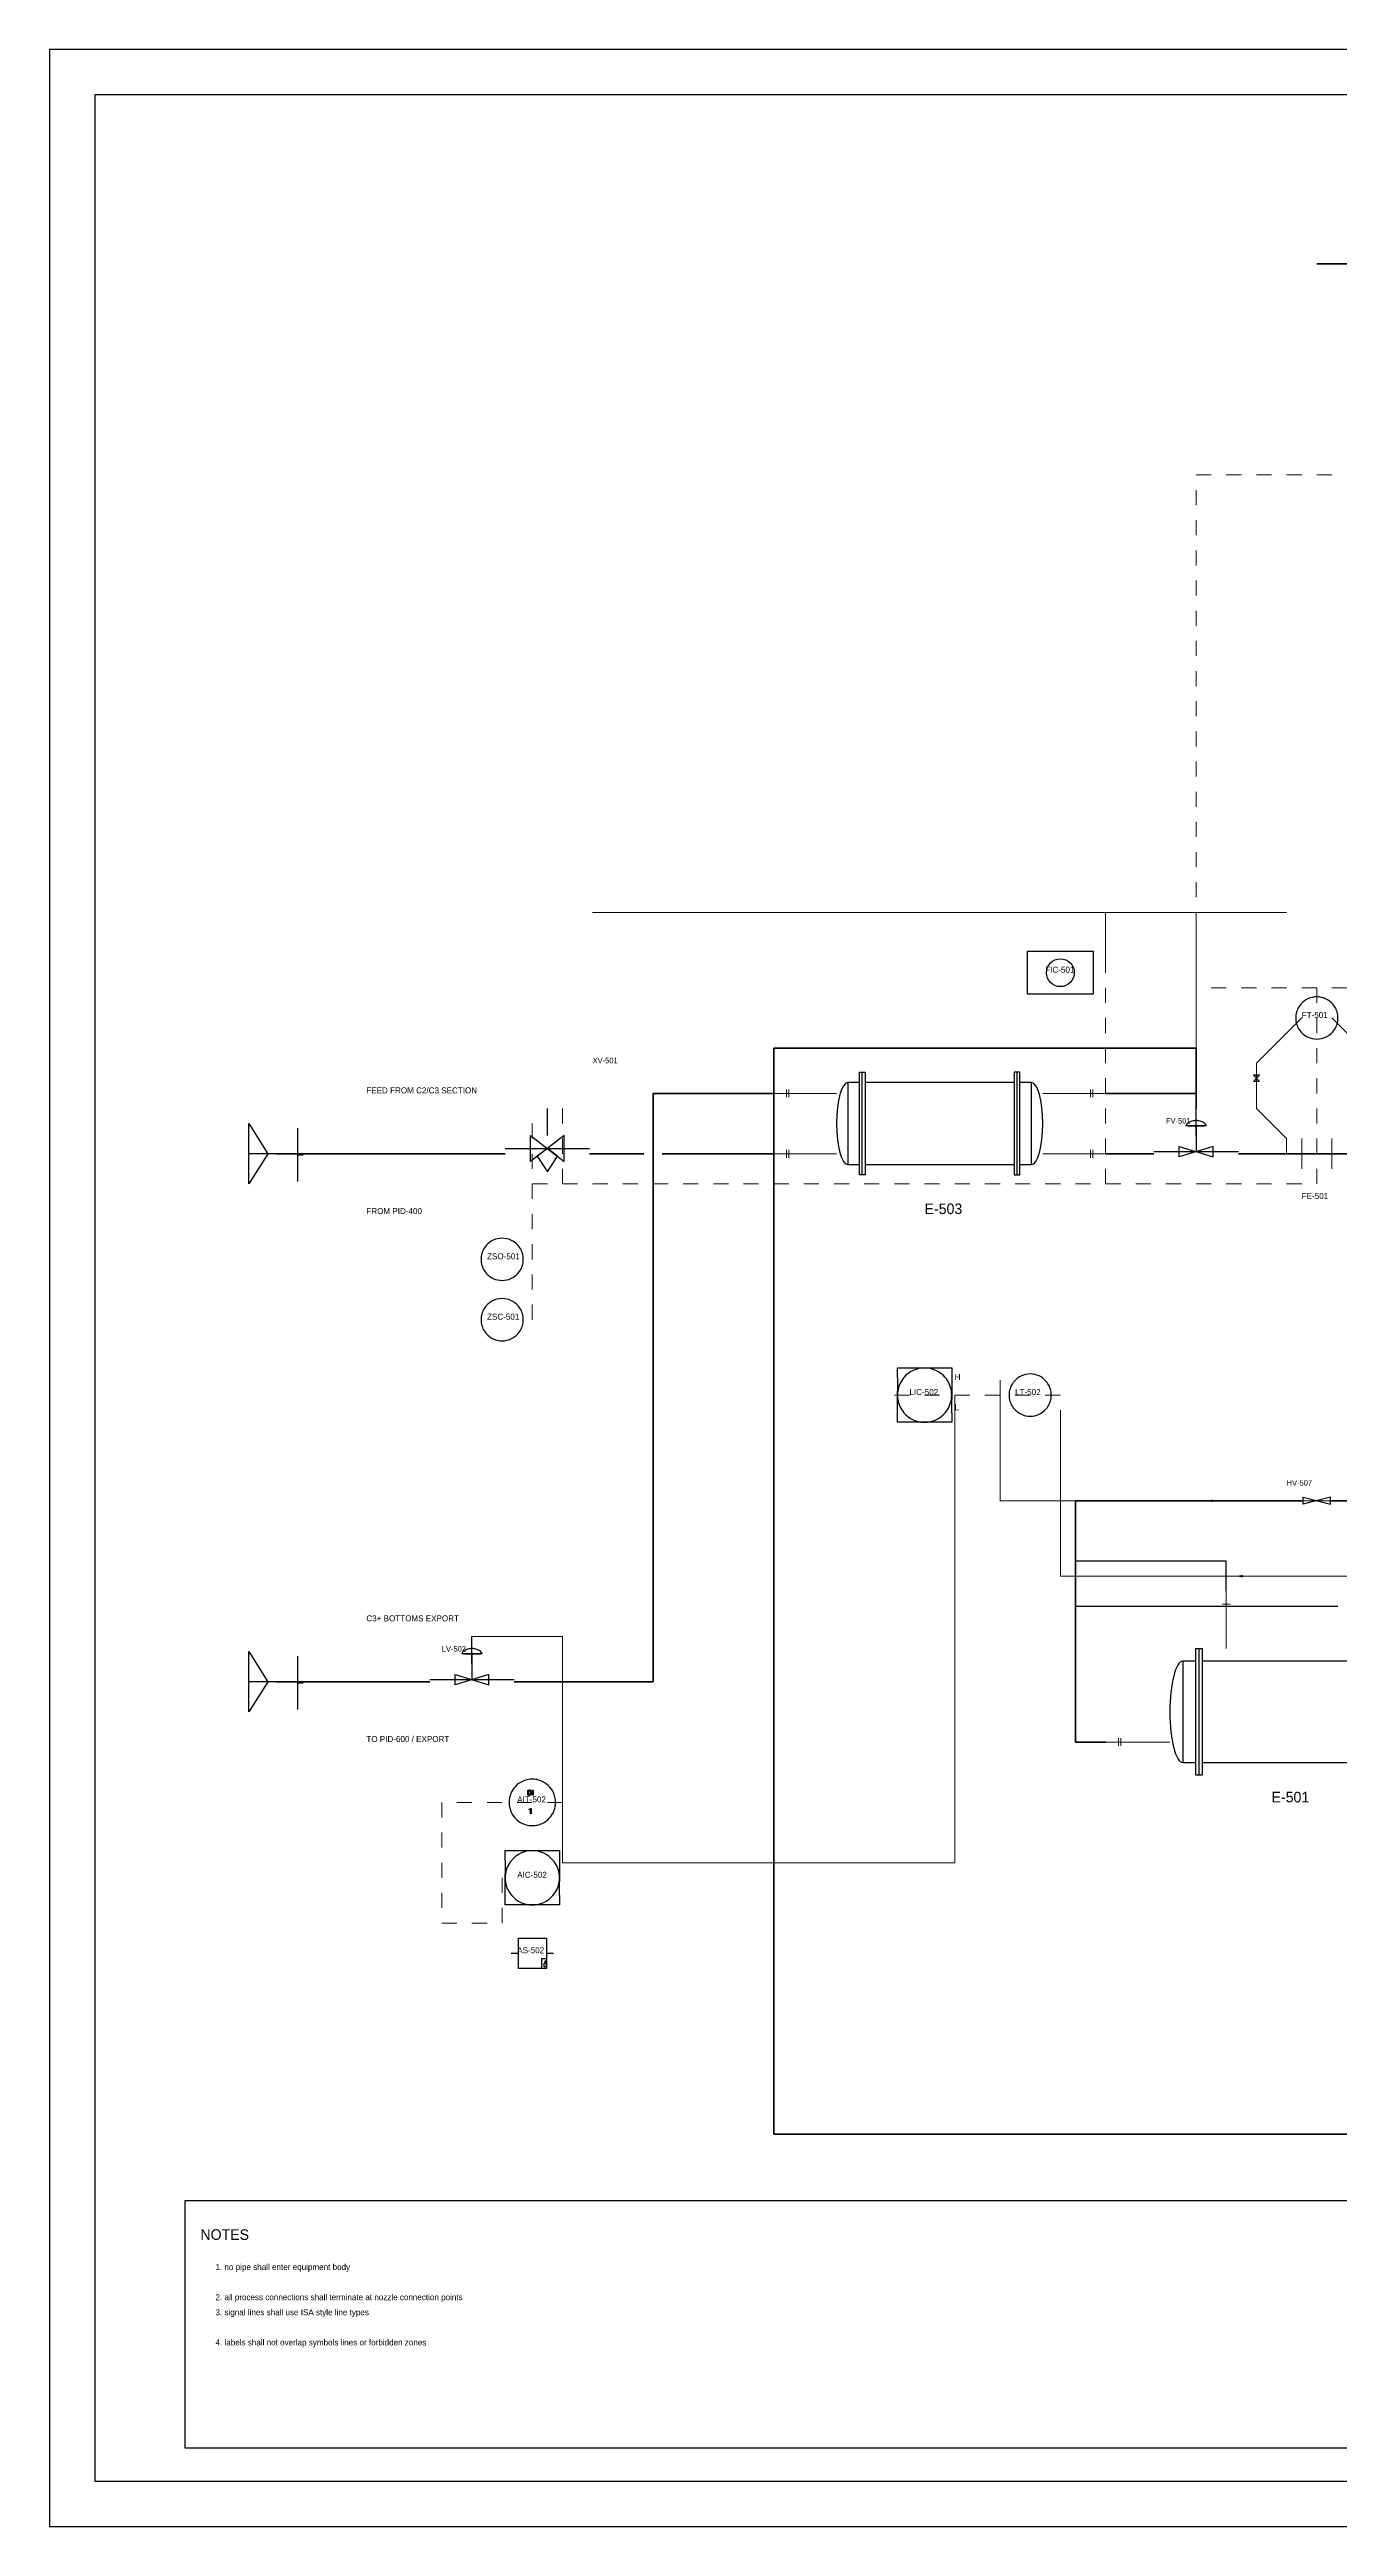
# Model space of a CAD drawing. Header units: metres. Extents: x 10 to 1179, y 10 to 831.
# Drawn here: x 10 to 438, y 10 to 831 of the extents above; entities that cross this region are included whole.
import ezdxf

# ---------------------------------------------------------------- set-up
doc = ezdxf.new("R2010")
doc.units = ezdxf.units.M
for name, color, linetype in [('BORDER', 7, 'Continuous'), ('FLARE', 7, 'Continuous'), ('IMPULSE_LINE', 8, 'Continuous'), ('INSTRUMENT', 7, 'Continuous'), ('NOZZLES', 7, 'Continuous'), ('PROCESS', 7, 'Continuous'), ('SIGNAL_ELECTRIC', 8, 'Continuous'), ('SIGNAL_PNEUMATIC', 8, 'Continuous'), ('SYMBOLS', 7, 'Continuous'), ('TABLE', 8, 'Continuous'), ('TEXT', 7, 'Continuous'), ('UTILITY', 8, 'Continuous'), ('VALVES', 7, 'Continuous')]:
    doc.layers.add(name, color=color, linetype=linetype)

# ---------------------------------------------------------------- blocks, each defined once
blk = doc.blocks.new('YAML_PID_REBOILER')
for p, q in [((-1.6875, -0.625), (-1.6875, 0.625)), ((1.6875, -0.625), (1.6875, 0.625))]:
    blk.add_line(p, q)
at = {"linetype": 'CONTINUOUS'}
for points in [[(-1.75, 0.5), (-2, 0.5), (-2, -0.5)], [(1.625, 0.5), (-1.625, 0.5)], [(1.75, -0.5), (2, -0.5), (2, 0.5), (1.75, 0.5)], [(-2, -0.5), (-1.75, -0.5)], [(-1.625, -0.5), (1.625, -0.5)]]:
    blk.add_lwpolyline(points, dxfattribs=at)
for points in [[(-1.75, 0.625), (-1.625, 0.625), (-1.625, -0.625), (-1.75, -0.625)], [(1.75, 0.625), (1.625, 0.625), (1.625, -0.625), (1.75, -0.625)]]:
    blk.add_lwpolyline(points, close=True)
for centre, major_axis in [((-2, 0), (0, -0.5)), ((2, 0), (0, 0.5))]:
    blk.add_ellipse(centre, major_axis=major_axis, ratio=0.5, start_param=3.1415927, end_param=6.2831853)
blk = doc.blocks.new('YAML_PID_FEED_BOTTOMS_EXCHANGER')
for p, q in [((-1.6875, -0.625), (-1.6875, 0.625)), ((1.6875, -0.625), (1.6875, 0.625))]:
    blk.add_line(p, q)
for points in [[(-1.75, 0.625), (-1.625, 0.625), (-1.625, -0.625), (-1.75, -0.625)], [(1.75, 0.625), (1.625, 0.625), (1.625, -0.625), (1.75, -0.625)]]:
    blk.add_lwpolyline(points, close=True)
at = {"linetype": 'CONTINUOUS'}
for points in [[(-1.75, 0.5), (-2, 0.5), (-2, -0.5)], [(1.625, 0.5), (-1.625, 0.5)], [(1.75, -0.5), (2, -0.5), (2, 0.5), (1.75, 0.5)], [(-2, -0.5), (-1.75, -0.5)], [(-1.625, -0.5), (1.625, -0.5)]]:
    blk.add_lwpolyline(points, dxfattribs=at)
for centre, major_axis in [((-2, 0), (0, -0.5)), ((2, 0), (0, 0.5))]:
    blk.add_ellipse(centre, major_axis=major_axis, ratio=0.5, start_param=3.1415927, end_param=6.2831853)
blk = doc.blocks.new('YAML_PID_OFFPAGE_CONNECTOR')
at = {"layer": 'DEFAULT_1_2_778'}
for p, q in [((2.649, 0.672), (2.649, -0.731)), ((2.683, -0.03), (3.324, -0.03))]:
    blk.add_line(p, q, dxfattribs=at)
at = {"layer": 'DEFAULT_255_2_778'}
for p, q in [((-3.324, 0), (-3.324, 0.794)), ((-3.324, 0.794), (-0.996, 0)), ((2.497, 0), (-3.324, 0)), ((-0.996, 0), (-3.324, -0.794)), ((-3.324, -0.794), (-3.324, 0))]:
    blk.add_line(p, q, dxfattribs=at)
blk = doc.blocks.new('YAML_PID_SHUTDOWN_VALVE')
at = {"layer": 'DEFAULT_255_2_778'}
for p, q in [((-6.61, 0.53), (6.61, 0.53)), ((2.65, 1.85), (-2.65, -0.79)), ((-2.65, -0.79), (-2.65, 1.85)), ((-2.65, 1.85), (2.65, -0.79)), ((0, 0.53), (-1.59, -0.26)), ((1.59, -0.26), (0, 0.53)), ((2.65, -0.79), (2.65, 1.85)), ((-1.59, -0.26), (0, -1.85)), ((0, -1.85), (1.59, -0.26))]:
    blk.add_line(p, q, dxfattribs=at)
blk = doc.blocks.new('YAML_PID_CONTROL_VALVE')
at = {"layer": 'DEFAULT_255_2_778'}
for p, q in [((1.59, 3.3), (-1.59, 3.3)), ((-1.32, 3.3), (1.32, 3.3)), ((0, 3.3), (0, -3.31)), ((1.59, 3.3), (1.59, 3.3)), ((-6.61, -3.31), (6.61, -3.31)), ((2.65, -1.99), (-2.65, -4.64)), ((-2.65, -4.64), (-2.65, -1.99)), ((-2.65, -1.99), (2.65, -4.64)), ((2.65, -4.64), (2.65, -1.99))]:
    blk.add_line(p, q, dxfattribs=at)
for centre, radius, start, end in [((-0.12, 3.05), 1.49, 139.274, 170.2375), ((0.08, 2.88), 1.75, 107.8085, 139.4549), ((0.03, 3.03), 1.6, 100.7622, 107.7138), ((0.01, 3.18), 1.44, 91.8616, 100.8049), ((0, 3.29), 1.33, 90.0038, 91.7662), ((0, 3.22), 1.41, 80.7831, 89.8951), ((-0.02, 3.11), 1.52, 79.284, 80.8774), ((-0.07, 2.91), 1.72, 54.0163, 78.868), ((0.03, 3), 1.59, 16.9721, 54.9197), ((0.18, 3.07), 1.43, 9.4624, 16.199)]:
    blk.add_arc(centre, radius, start, end, dxfattribs=at)
blk = doc.blocks.new('YAML_PID_MANUAL_BLOCK_VALVE')
blk.add_lwpolyline([(-0.5, -0.3), (-0.5, 0.3), (0.5, -0.3), (0.5, 0.3), (-0.5, -0.3)])
blk = doc.blocks.new('YAML_PID_FIELD_INSTRUMENT')
for start, end in [(171.37307, 188.62693), (139.4584, 171.37307), (40.5416, 139.4584), (8.62693, 40.5416), (351.37307, 8.62693), (188.62693, 220.5416), (220.5416, 319.4584), (319.4584, 351.37307)]:
    blk.add_arc((0, 0), 0.5, start, end)
blk = doc.blocks.new('YAML_PID_DCS_CONTROLLER')
for p, q in [((-0.5, 0.325), (-0.5, 0.075)), ((0.5, 0.325), (0.5, 0.075)), ((-0.5, -0.325), (-0.5, -0.075)), ((0.5, -0.325), (0.5, -0.075))]:
    blk.add_line(p, q)
for points in [[(-0.5, 0.325), (-0.5, 0.5), (0.5, 0.5), (0.5, 0.325)], [(-0.5, -0.075), (-0.5, 0.075)], [(0.5, 0.075), (0.5, -0.075)], [(0.5, -0.325), (0.5, -0.5), (-0.5, -0.5), (-0.5, -0.325)]]:
    blk.add_lwpolyline(points)
for start, end in [(40.5416, 139.4584), (171.3731, 188.6269), (139.4584, 171.3731), (8.6269, 40.5416), (351.3731, 8.6269), (188.6269, 220.5416), (220.5416, 319.4584), (319.4584, 351.3731)]:
    blk.add_arc((0, 0), 0.5, start, end)
blk = doc.blocks.new('YAML_PID_ANALYZER')
at = {"layer": 'DEFAULT_255_1_542'}
for p, q in [((-1.31, 2.06), (-1.31, 3.52)), ((-1.31, 3.52), (-0.9, 3.52)), ((-0.91, 2.06), (-1.31, 2.06)), ((-0.9, 3.37), (-1.12, 3.37)), ((-1.12, 3.37), (-1.12, 2.22)), ((-1.12, 2.22), (-0.92, 2.22)), ((-0.45, 2.75), (-0.45, 2.84)), ((-0.26, 2.84), (-0.26, 2.75)), ((0.05, 2.06), (0.05, 3.52)), ((0.05, 3.52), (0.24, 3.52)), ((0.24, 2.06), (0.05, 2.06)), ((0.24, 3.52), (0.24, 2.06)), ((-0.94, -1.96), (-0.4, -1.76)), ((-0.94, -2.13), (-0.94, -1.96)), ((-0.56, -1.99), (-0.94, -2.13)), ((-0.56, -3.23), (-0.56, -1.99)), ((-0.37, -3.23), (-0.56, -3.23)), ((-0.4, -1.76), (-0.37, -1.76)), ((-0.37, -1.76), (-0.37, -3.23))]:
    blk.add_line(p, q, dxfattribs=at)
for centre, radius, start, end in [((-0.91, 2.8), 0.576, 269.49714, 284.0204), ((-0.92, 2.91), 0.849, 270.44455, 278.45097), ((-0.9, 2.79), 0.733, 75.4101, 90.38027), ((-0.9, 2.79), 0.571, 79.21515, 89.74461), ((-0.86, 2.98), 0.385, 40.38401, 80.14316), ((-0.88, 2.72), 0.658, 278.10729, 299.03395), ((-0.87, 2.63), 0.399, 283.76996, 318.15562), ((-0.87, 2.91), 0.61, 60.14555, 75.18903), ((-0.91, 2.66), 0.452, 318.74164, 343.68734), ((-0.85, 2.95), 0.57, 26.52541, 60.14509), ((-0.89, 2.95), 0.426, 26.57781, 40.15327), ((-0.84, 2.64), 0.561, 299.25312, 333.45713), ((-1.01, 2.9), 0.554, 9.65716, 26.1932), ((-1.14, 2.73), 0.688, 343.33247, 355.85483), ((-1.3, 2.84), 0.854, 359.64551, 9.86073), ((-1.4, 2.75), 0.951, 355.49889, 0.07885), ((-0.99, 2.87), 0.729, 7.40302, 26.83213), ((-0.96, 2.7), 0.699, 333.07073, 348.71812), ((-1.17, 2.74), 0.91, 348.729, 0.30126), ((-1.19, 2.84), 0.93, 0.16059, 7.71758)]:
    blk.add_arc(centre, radius, start, end, dxfattribs=at)
at = {"layer": 'DEFAULT_255_2_778'}
blk.add_line((-6.61, 0), (-6.61, 0), dxfattribs=at)
for centre, radius, start, end in [((0.08, 0), 6.69, 168.54147, 180.03525), ((-0.04, 0.03), 6.57, 153.04632, 168.52447), ((-0.01, 0.01), 6.61, 109.70784, 153.03281), ((-0.02, 0.01), 6.6, 96.31641, 109.65168), ((0, -0.13), 6.74, 89.98746, 96.32783), ((0, -0.08), 6.69, 78.54147, 90.03525), ((0.03, 0.04), 6.57, 63.04632, 78.52447), ((0.01, 0.01), 6.61, 19.70784, 63.03281), ((0.01, 0.02), 6.6, 6.31641, 19.65168), ((-0.13, 0), 6.74, 359.98746, 6.32783), ((0.13, 0), 6.74, 179.98746, 186.32783), ((-0.01, -0.02), 6.6, 186.31641, 199.65168), ((-0.01, -0.01), 6.61, 199.70784, 243.03281), ((-0.03, -0.04), 6.57, 243.04632, 258.52447), ((0, 0.08), 6.69, 258.54147, 270.03525), ((0, 0.13), 6.74, 269.98746, 276.32783), ((0.02, -0.01), 6.6, 276.31641, 289.65168), ((0.01, -0.01), 6.61, 289.70784, 333.03281), ((0.04, -0.03), 6.57, 333.04632, 348.52447), ((-0.08, 0), 6.69, 348.54147, 0.03525)]:
    blk.add_arc(centre, radius, start, end, dxfattribs=at)
blk = doc.blocks.new('YAML_PID_SAMPLE_POINT')
at = {"layer": 'DEFAULT_255_2_778'}
for p, q in [((-7.97, 0), (-5.32, 0)), ((-5.26, 2.65), (5.33, 2.65)), ((-5.26, -2.65), (-5.26, 2.65)), ((5.32, 0), (7.97, 0)), ((5.33, 2.65), (5.33, -2.65)), ((5.33, -2.65), (-5.26, -2.65)), ((3.61, -0.93), (5.33, -0.93)), ((3.61, -2.65), (3.61, -0.93)), ((5.33, -2.65), (3.61, -2.65)), ((4.53, -2.38), (4.53, -1.77)), ((4.53, -1.77), (4.89, -1.77)), ((4.89, -2.38), (4.53, -2.38)), ((4.89, -1.77), (4.89, -1.32)), ((4.89, -1.32), (5.19, -1.32)), ((5.19, -2.38), (4.89, -2.38)), ((5.19, -1.32), (5.19, -2.38)), ((5.33, -0.93), (5.33, -2.65))]:
    blk.add_line(p, q, dxfattribs=at)

msp = doc.modelspace()

# ---------------------------------------------------------------- linework, layer by layer
at = {"layer": 'BORDER'}
for points in [[(10, 10), (1179, 10), (1179, 831), (10, 831), (10, 10)], [(25, 25), (1164, 25), (1164, 816), (25, 816), (25, 25)]]:
    msp.add_lwpolyline(points, dxfattribs=at)
at = {"layer": 'FLARE', "lineweight": 25}
for points in [[(490, 760), (430, 760)], [(430, 760), (1115, 760)]]:
    msp.add_lwpolyline(points, dxfattribs=at)
at = {"layer": 'IMPULSE_LINE', "lineweight": 18}
for p, q in [((410, 495), (425, 510)), ((450, 495), (435, 510)), ((410, 480), (410, 495)), ((420, 470), (410, 480)), ((420, 465), (420, 470)), ((325, 350), (325, 390)), ((345, 325), (345, 380)), ((450, 350), (325, 350)), ((450, 325), (345, 325))]:
    msp.add_line(p, q, dxfattribs=at)
at = {"layer": 'INSTRUMENT'}
for p, q in [((175, 471), (175, 480)), ((390, 471), (390, 480)), ((150, 296), (150, 305))]:
    msp.add_line(p, q, dxfattribs=at)
at = {"layer": 'INSTRUMENT', "lineweight": 18}
for p, q in [((425, 460), (425, 470)), ((435, 460), (435, 470))]:
    msp.add_line(p, q, dxfattribs=at)
at = {"layer": 'INSTRUMENT'}
msp.add_lwpolyline([(334, 518), (356, 518), (356, 532), (334, 532), (334, 518)], dxfattribs=at)
msp.add_circle((345, 525), 4.62, dxfattribs=at)
at = {"layer": 'NOZZLES', "lineweight": 13}
for p, q in [((270.8, 485), (250, 485)), ((254.25, 486.3), (254.25, 483.7)), ((255, 486.3), (255, 483.7)), ((339.2, 485), (360, 485)), ((355, 483.7), (355, 486.3)), ((355.75, 483.7), (355.75, 486.3)), ((270.8, 465), (250, 465)), ((254.25, 466.3), (254.25, 463.7)), ((255, 466.3), (255, 463.7)), ((339.2, 465), (360, 465)), ((355, 463.7), (355, 466.3)), ((355.75, 463.7), (355.75, 466.3)), ((401.3, 315.75), (398.7, 315.75)), ((401.3, 315), (398.7, 315)), ((400, 301), (400, 320)), ((364.25, 271.3), (364.25, 268.7)), ((365, 271.3), (365, 268.7)), ((381.3, 270), (360, 270))]:
    msp.add_line(p, q, dxfattribs=at)
at = {"layer": 'PROCESS', "lineweight": 35}
for points in [[(250, 140), (250, 500)], [(250, 500), (390, 500)], [(390, 500), (390, 480)], [(250, 485), (210, 485)], [(210, 485), (210, 480)], [(390, 485), (360, 485)], [(390, 480), (390, 485)], [(210, 480), (210, 290)], [(85, 465), (161, 465)], [(189, 465), (207, 465)], [(213, 465), (250, 465)], [(360, 465), (376, 465)], [(404, 465), (450, 465)], [(350, 350), (425, 350)], [(350, 350), (350, 280)], [(435, 350), (450, 350)], [(85, 290), (136, 290)], [(164, 290), (210, 290)], [(350, 280), (350, 270)], [(350, 270), (360, 270)], [(700, 140), (250, 140)]]:
    msp.add_lwpolyline(points, dxfattribs=at)
at = {"layer": 'SIGNAL_ELECTRIC', "lineweight": 18}
for p, q in [((390, 690), (395, 690)), ((400, 690), (405, 690)), ((410, 690), (415, 690)), ((420, 690), (425, 690)), ((430, 690), (435, 690)), ((390, 680), (390, 685)), ((390, 670), (390, 675)), ((390, 660), (390, 665)), ((390, 650), (390, 655)), ((390, 640), (390, 645)), ((390, 630), (390, 635)), ((390, 620), (390, 625)), ((390, 610), (390, 615)), ((390, 600), (390, 605)), ((390, 590), (390, 595)), ((390, 580), (390, 585)), ((390, 570), (390, 575)), ((390, 560), (390, 565)), ((390, 550), (390, 555)), ((390, 540), (390, 545)), ((390, 530), (390, 535)), ((360, 515), (360, 520)), ((390, 520), (390, 525)), ((400, 520), (395, 520)), ((410, 520), (405, 520)), ((420, 520), (415, 520)), ((430, 520), (425, 520)), ((430, 520), (430, 515)), ((440, 520), (435, 520)), ((360, 505), (360, 510)), ((430, 510), (430, 505)), ((360, 495), (360, 500)), ((430, 500), (430, 495)), ((360, 485), (360, 490)), ((430, 490), (430, 485)), ((180, 475), (180, 480)), ((360, 475), (360, 480)), ((430, 480), (430, 475)), ((170, 470), (170, 475)), ((180, 465), (180, 470)), ((360, 465), (360, 470)), ((430, 470), (430, 465)), ((170, 460), (170, 465)), ((180, 455), (180, 460)), ((360, 455), (360, 460)), ((430, 460), (430, 455)), ((170, 450), (170, 455)), ((170, 455), (175, 455)), ((180, 455), (185, 455)), ((190, 455), (195, 455)), ((200, 455), (205, 455)), ((210, 455), (215, 455)), ((220, 455), (225, 455)), ((230, 455), (235, 455)), ((240, 455), (245, 455)), ((250, 455), (255, 455)), ((260, 455), (265, 455)), ((270, 455), (275, 455)), ((280, 455), (285, 455)), ((290, 455), (295, 455)), ((300, 455), (305, 455)), ((310, 455), (315, 455)), ((320, 455), (325, 455)), ((330, 455), (335, 455)), ((340, 455), (345, 455)), ((350, 455), (355, 455)), ((360, 455), (365, 455)), ((370, 455), (375, 455)), ((380, 455), (385, 455)), ((390, 455), (395, 455)), ((400, 455), (405, 455)), ((410, 455), (415, 455)), ((420, 455), (425, 455)), ((170, 440), (170, 445)), ((170, 430), (170, 435)), ((170, 420), (170, 425)), ((170, 410), (170, 415)), ((295, 385), (290, 385)), ((305, 385), (300, 385)), ((315, 385), (310, 385)), ((325, 385), (320, 385)), ((335, 385), (330, 385)), ((345, 385), (340, 385)), ((140, 250), (140, 245)), ((150, 250), (145, 250)), ((160, 250), (155, 250)), ((170, 250), (165, 250)), ((180, 250), (175, 250)), ((140, 240), (140, 235)), ((140, 230), (140, 225)), ((160, 220), (160, 225)), ((140, 220), (140, 215)), ((160, 210), (160, 215)), ((140, 210), (145, 210)), ((150, 210), (155, 210))]:
    msp.add_line(p, q, dxfattribs=at)
at = {"layer": 'SIGNAL_PNEUMATIC', "lineweight": 18}
for p, q in [((420, 545), (190, 545)), ((190, 545), (390, 545)), ((205, 545), (210, 545)), ((230, 545), (235, 545)), ((235, 545), (240, 545)), ((260, 545), (265, 545)), ((290, 545), (295, 545)), ((315, 545), (320, 545)), ((345, 545), (350, 545)), ((360, 525), (360, 545)), ((360, 545), (420, 545)), ((370, 545), (375, 545)), ((375, 545), (380, 545)), ((390, 545), (390, 480)), ((400, 545), (405, 545)), ((405, 545), (410, 545)), ((390, 525), (390, 530)), ((390, 495), (390, 500)), ((310, 385), (310, 230)), ((310, 365), (310, 370)), ((310, 335), (310, 340)), ((310, 310), (310, 315)), ((180, 305), (150, 305)), ((180, 230), (180, 305)), ((180, 275), (180, 280)), ((310, 280), (310, 285)), ((180, 245), (180, 250)), ((310, 230), (180, 230)), ((205, 230), (210, 230)), ((235, 230), (240, 230)), ((260, 230), (265, 230)), ((290, 230), (295, 230))]:
    msp.add_line(p, q, dxfattribs=at)
at = {"layer": 'TABLE'}
msp.add_lwpolyline([(55, 118), (615, 118), (615, 36), (55, 36), (55, 118)], dxfattribs=at)
at = {"layer": 'UTILITY', "lineweight": 25}
for points in [[(400, 330), (350, 330)], [(350, 330), (350, 285)], [(400, 320), (400, 330)], [(350, 285), (350, 315)], [(350, 315), (437, 315)]]:
    msp.add_lwpolyline(points, dxfattribs=at)
at = {"layer": 'VALVES'}
for points in [[(409, 491), (410, 490), (411, 491), (409, 491)], [(409, 489), (410, 490), (411, 489), (409, 489)]]:
    msp.add_lwpolyline(points, dxfattribs=at)

# ---------------------------------------------------------------- block references
at = {"layer": 'SYMBOLS'}
for name, p, xscale, yscale in [('YAML_PID_FIELD_INSTRUMENT', (430, 510), 14, 14), ('YAML_PID_FEED_BOTTOMS_EXCHANGER', (305, 475), 15.2, 27.2), ('YAML_PID_OFFPAGE_CONNECTOR', (85, 465), 2.707727610906041, 12.59842519685039), ('YAML_PID_SHUTDOWN_VALVE', (175, 465), 2.1165301000816377, 3.2396607038551637), ('YAML_PID_CONTROL_VALVE', (390, 470), 2.1165301000816377, 1.294311383901137), ('YAML_PID_FIELD_INSTRUMENT', (160, 430), 14, 14), ('YAML_PID_FIELD_INSTRUMENT', (160, 410), 14, 14), ('YAML_PID_DCS_CONTROLLER', (300, 385), 18, 18), ('YAML_PID_FIELD_INSTRUMENT', (335, 385), 14, 14), ('YAML_PID_MANUAL_BLOCK_VALVE', (395, 350), 0.75, 0.75), ('YAML_PID_MANUAL_BLOCK_VALVE', (430, 350), 9, 4), ('YAML_PID_MANUAL_BLOCK_VALVE', (405, 325), 0.75, 0.75), ('YAML_PID_OFFPAGE_CONNECTOR', (85, 290), 2.707727610906041, 12.59842519685039), ('YAML_PID_CONTROL_VALVE', (150, 295), 2.1165301000816377, 1.294311383901137), ('YAML_PID_REBOILER', (420, 280), 17.2, 33.6), ('YAML_PID_ANALYZER', (170, 250), 1.1638494030954656, 1.1638494030954656), ('YAML_PID_DCS_CONTROLLER', (170, 225), 18, 18), ('YAML_PID_SAMPLE_POINT', (170, 200), 0.8782329952136302, 1.8897518755787364)]:
    msp.add_blockref(name, p, dxfattribs=dict(at, xscale=xscale, yscale=yscale))

# ---------------------------------------------------------------- texts
at = {"layer": 'TEXT'}
for s, height, p in [('FIC-501', 2, (340, 525)), ('FT-501', 2, (425, 510)), ('XV-501', 1.8, (190, 495)), ('FEED FROM C2/C3 SECTION', 2, (115, 485)), ('FV-501', 1.8, (380, 475)), ('FE-501', 2, (425, 450)), ('FROM PID-400', 2, (115, 445)), ('E-503', 3.5, (300, 445)), ('ZSO-501', 2, (155, 430)), ('ZSC-501', 2, (155, 410)), ('LIC-502', 2, (295, 385)), ('H', 2, (310, 390)), ('LT-502', 2, (330, 385)), ('L', 2, (310, 380)), ('HV-507', 1.8, (420, 355)), ('C3+ BOTTOMS EXPORT', 2, (115, 310)), ('LV-502', 1.8, (140, 300)), ('TO PID-600 / EXPORT', 2, (115, 270)), ('AIT-502', 2, (165, 250)), ('E-501', 3.5, (415, 250)), ('AIC-502', 2, (165, 225)), ('AS-502', 2, (165, 200)), ('NOTES', 3.5, (60, 105)), ('1. no pipe shall enter equipment body', 2, (65, 95)), ('3. signal lines shall use ISA style line types', 2, (65, 80)), ('2. all process connections shall terminate at nozzle connection points', 2, (65, 85)), ('4. labels shall not overlap symbols lines or forbidden zones', 2, (65, 70))]:
    msp.add_text(s, height=height, dxfattribs=at).set_placement(p)

doc.saveas('drawing.dxf')
